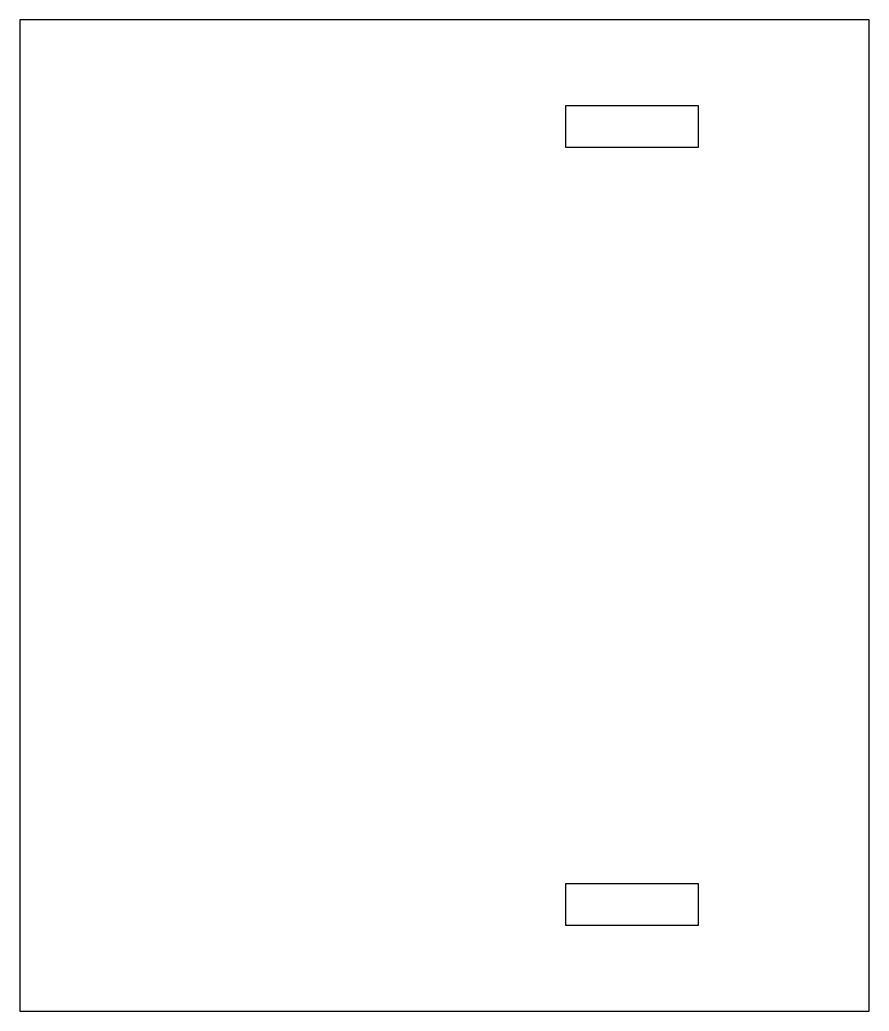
# Model space of a CAD drawing. Header units: millimetres. Extents: x -9.4 to 9.4, y -10.9 to 10.9.
import ezdxf

# ---------------------------------------------------------------- set-up
doc = ezdxf.new("R2010")
doc.units = ezdxf.units.MM
doc.layers.get('0').update_dxf_attribs({"linetype": 'CONTINUOUS'})

msp = doc.modelspace()

# ---------------------------------------------------------------- linework, layer by layer
for p, q in [((9.378, 10.947), (-9.378, 10.947)), ((-9.378, 10.947), (-9.378, -10.947)), ((9.378, -10.947), (9.378, 10.947)), ((2.679, 8.128), (2.679, 9.053)), ((2.679, 9.053), (5.604, 9.053)), ((5.604, 9.053), (5.604, 8.128)), ((5.604, 8.128), (2.679, 8.128)), ((2.679, -9.053), (2.679, -8.128)), ((2.679, -8.128), (5.604, -8.128)), ((5.604, -8.128), (5.604, -9.053)), ((5.604, -9.053), (2.679, -9.053)), ((-9.378, -10.947), (9.378, -10.947))]:
    msp.add_line(p, q)

doc.saveas('drawing.dxf')
